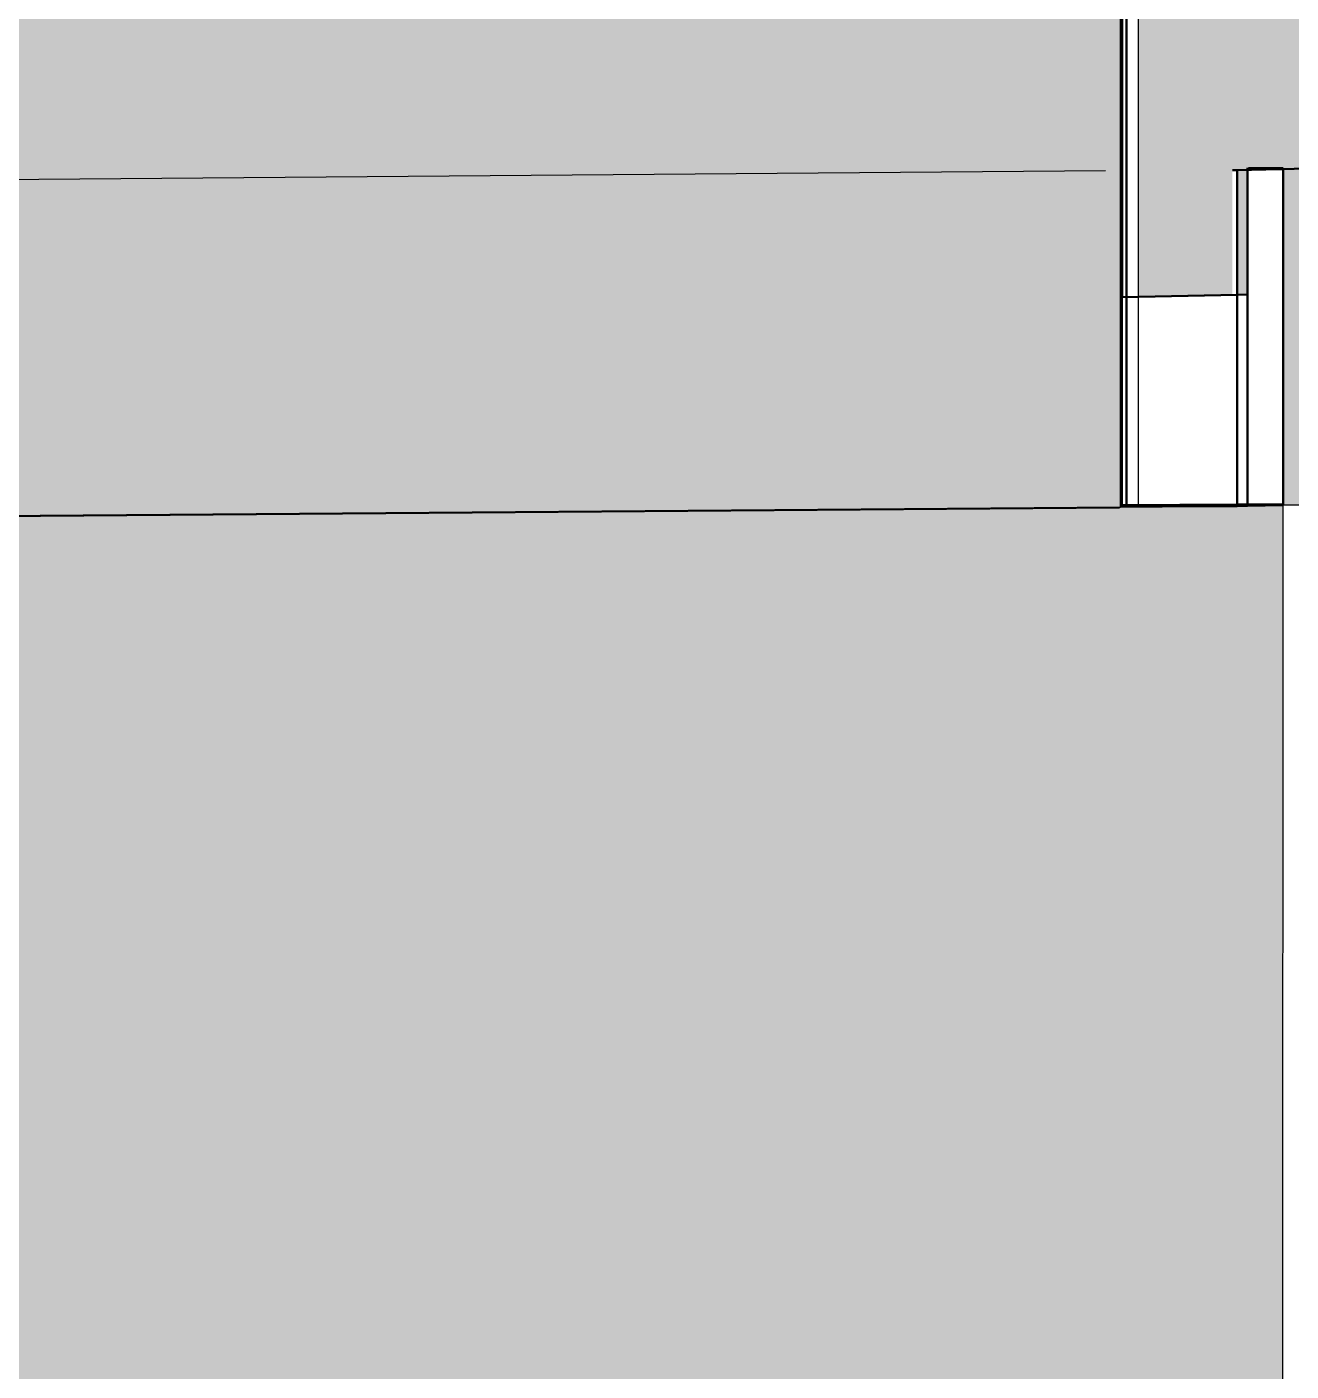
# Model space of a CAD drawing. Header units: metres. Extents: x -1147.3 to -1090.7, y 3.4 to 26.8.
# Drawn here: x -1137.338 to -1135.832, y 20.356 to 21.957 of the extents above; entities that cross this region are included whole.
import ezdxf

# ---------------------------------------------------------------- set-up
doc = ezdxf.new("R2010")
doc.units = ezdxf.units.M
for name, color, linetype, lineweight in [('A-DETL', 7, 'Continuous', 13), ('A-DETL-GENF', 7, 'Continuous', 9), ('A-FLOR', 7, 'Continuous', 50), ('A-GENM', 7, 'Continuous', 35), ('A-WALL', 7, 'Continuous', 50), ('S-BEAM', 7, 'Continuous', 50)]:
    doc.layers.add(name, color=color, linetype=linetype, lineweight=lineweight)

# ---------------------------------------------------------------- blocks, each defined once
blk = doc.blocks.new('BR08_Barrier_Patterm_Side_18 - BR08_Barrier_Patterm_Side_18-5696947-DRG-2873023 - SECTION 2')
at = {"layer": 'A-GENM', "color": 254, "lineweight": 25, "true_color": 0xd4d4d4}
for p, q in [((-1136.0351, 23.4185), (-1136.028, 23.4185)), ((-1136.0338, 23.4182), (-1136.028, 23.4185)), ((-1136.028, 23.4185), (-1136.028, 21.3859)), ((-1136.028, 21.3859), (-1136.0337, 21.3857))]:
    blk.add_line(p, q, dxfattribs=at)
at = {"layer": 'A-GENM', "color": 7, "lineweight": 25, "true_color": 0xefefef}
for p, q in [((-1136.0338, 23.4182), (-1136.0351, 23.4182)), ((-1136.0337, 21.3857), (-1136.0338, 23.4182)), ((-1136.0351, 21.3857), (-1136.0337, 21.3857))]:
    blk.add_line(p, q, dxfattribs=at)
blk = doc.blocks.new('FP_3-DRG-2873023 - SECTION 2')
at = {"layer": 'A-GENM', "color": 254, "lineweight": 18, "true_color": 0xcfcfcf}
for p, q in [((-1136.2489, 21.382), (-1136.2489, 21.3831)), ((-1136.1244, 21.3829), (-1136.1244, 21.3841)), ((-1137.3088, 21.3736), (-1137.3088, 21.3748)), ((-1137.205, 21.3744), (-1137.205, 21.3756)), ((-1137.1612, 21.3747), (-1137.1609, 21.3759)), ((-1137.0428, 21.3757), (-1137.0424, 21.3769)), ((-1136.9467, 21.3765), (-1136.9467, 21.3776)), ((-1136.9467, 21.3764), (-1136.9467, 21.3765)), ((-1136.8957, 21.3768), (-1136.8957, 21.378)), ((-1136.8354, 21.3773), (-1136.8357, 21.3785)), ((-1136.7131, 21.3783), (-1136.7127, 21.3795)), ((-1136.6284, 21.379), (-1136.6284, 21.3801)), ((-1136.4841, 21.3801), (-1136.4839, 21.3813)), ((-1136.3572, 21.3811), (-1136.3572, 21.3823))]:
    blk.add_line(p, q, dxfattribs=at)
blk = doc.blocks.new('BR08_Barrier_Patterm_Side_03 - BR08_Barrier_Patterm_Side_03-5124073-DRG-2873023 - SECTION 2')
at = {"layer": 'A-GENM', "color": 254, "lineweight": 25, "true_color": 0xd4d4d4}
for p, q in [((-1136.0368, 21.3836), (-1139.3012, 21.3578)), ((-1136.0368, 21.3848), (-1136.0368, 21.3836)), ((-1136.0368, 21.3836), (-1136.0367, 21.3836)), ((-1136.0367, 21.3848), (-1136.0367, 21.3836))]:
    blk.add_line(p, q, dxfattribs=at)
blk.add_blockref('FP_3-DRG-2873023 - SECTION 2', (0, 0), dxfattribs=at)
blk = doc.blocks.new('T2DPAA-T2D-C3S-DU-M3D-100304_rvt-1-DRG-2873023 - SECTION 2')
at = {"layer": 'A-GENM', "color": 254, "lineweight": 25, "true_color": 0xd4d4d4}
for name in ['BR08_Barrier_Patterm_Side_18 - BR08_Barrier_Patterm_Side_18-5696947-DRG-2873023 - SECTION 2', 'BR08_Barrier_Patterm_Side_03 - BR08_Barrier_Patterm_Side_03-5124073-DRG-2873023 - SECTION 2']:
    blk.add_blockref(name, (0, 0), dxfattribs=at)
blk = doc.blocks.new('North_Wall - North_Wall-6845343-DRG-2873023 - SECTION 2')
at = {"layer": 'A-WALL'}
for p, q in [((-1136.0186, 23.4332), (-1136.0338, 23.4182)), ((-1135.5974, 23.434), (-1136.0186, 23.4332)), ((-1136.0128, 23.4336), (-1136.0186, 23.4332)), ((-1135.7403, 23.434), (-1136.0128, 23.4336)), ((-1135.5974, 23.434), (-1135.5941, 23.4342)), ((-1135.5821, 23.419), (-1135.5974, 23.434)), ((-1136.0338, 23.4182), (-1136.0337, 21.3857)), ((-1135.5793, 23.4192), (-1135.5821, 23.419)), ((-1135.5821, 21.7926), (-1135.5821, 23.419)), ((-1135.8961, 21.3861), (-1135.8961, 21.786)), ((-1135.5792, 21.7928), (-1135.5821, 21.7926)), ((-1136.0337, 21.3857), (-1135.9018, 21.3859)), ((-1135.8961, 21.3861), (-1135.9018, 21.3859))]:
    blk.add_line(p, q, dxfattribs=at)
at = {"layer": 'A-WALL', "color": 250, "true_color": 0x404040}
for p, q in [((-1136.0133, 23.4331), (-1136.028, 23.4185)), ((-1136.0338, 23.4182), (-1136.028, 23.4185)), ((-1136.028, 23.4182), (-1136.028, 21.3859)), ((-1135.8961, 21.7861), (-1135.9018, 21.7859)), ((-1135.8961, 21.7861), (-1135.7403, 21.7894)), ((-1135.582, 21.7927), (-1135.5792, 21.7928)), ((-1136.028, 21.3859), (-1136.0337, 21.3857)), ((-1136.028, 21.3859), (-1135.8961, 21.3861))]:
    blk.add_line(p, q, dxfattribs=at)
at = {"layer": 'A-WALL', "flags": 128}
for points in [[(-1135.5941, 23.4342), (-1135.667, 23.4341), (-1135.7403, 23.434)], [(-1135.5941, 23.4342), (-1135.5867, 23.4267), (-1135.5793, 23.4192)], [(-1135.5792, 21.7928), (-1135.5792, 22.606), (-1135.5793, 23.4192)]]:
    blk.add_lwpolyline(points, dxfattribs=at)
at = {"layer": 'A-WALL', "color": 250, "true_color": 0x404040, "flags": 128}
blk.add_lwpolyline([(-1135.7403, 21.7894), (-1135.6595, 21.7911), (-1135.582, 21.7927)], dxfattribs=at)
blk = doc.blocks.new('03_SFR_ACS_Abutment_BR08_Retaining wall CS - ABUTMENT EAST_BR8_1-7988247-DRG-2873023 - SECTION 2')
at = {"layer": 'S-BEAM', "lineweight": 25, "true_color": 0xc0c0c0}
blk.add_hatch(color=9, dxfattribs=at).paths.add_polyline_path([(-1145.8229, 20.1101), (-1135.8419, 20.1868), (-1135.8415, 21.3868), (-1136.0535, 21.3847), (-1145.8229, 21.3073), (-1145.8229, 20.5146)])
at = {"layer": 'S-BEAM', "color": 250, "lineweight": 25, "true_color": 0x404040}
for p, q in [((-1136.0351, 21.3853), (-1135.9855, 21.3857)), ((-1135.8961, 21.3864), (-1135.857, 21.3867))]:
    blk.add_line(p, q, dxfattribs=at)
at = {"layer": 'S-BEAM', "color": 8, "lineweight": 25, "true_color": 0x6f6f6f}
blk.add_line((-1135.9855, 21.3857), (-1135.8961, 21.3864), dxfattribs=at)
at = {"layer": 'S-BEAM', "lineweight": 25}
for p in [(-1135.857, 21.3867), (-1135.8419, 20.1868)]:
    blk.add_line(p, (-1135.8415, 21.3868), dxfattribs=at)

msp = doc.modelspace()

# ---------------------------------------------------------------- hatches: boundary and pattern name
at = {"layer": 'A-DETL-GENF', "true_color": 0xc0c0c0}
msp.add_hatch(color=9, dxfattribs=at).paths.add_polyline_path([(-1145.8409, 21.3073), (-1136.0351, 21.3853), (-1136.0351, 23.4305), (-1145.8409, 23.2172), (-1145.8409, 21.3418)])
h = msp.add_hatch(color=9, dxfattribs=at)
h.paths.add_polyline_path([(-1135.8415, 21.3873), (-1135.8224, 21.3873), (-1135.8224, 21.5945), (-1135.7338, 21.5964), (-1135.7338, 21.7873), (-1134.389, 21.8117), (-1134.3896, 22.213), (-1134.6991, 23.429), (-1135.589, 23.429), (-1135.5793, 23.4186), (-1135.5792, 21.7928), (-1135.5821, 21.7926), (-1135.5826, 23.4194), (-1135.5929, 23.429), (-1136.0137, 23.429), (-1136.0137, 21.635), (-1135.9018, 21.6375), (-1135.9018, 21.7859), (-1135.8961, 21.7859), (-1135.8961, 21.6376), (-1135.8838, 21.6381), (-1135.8834, 21.7866), (-1135.8829, 21.7878), (-1135.8829, 21.7882), (-1135.8415, 21.7889), (-1135.8415, 21.5097)])
h.paths.add_polyline_path([(-1135.589, 22.1633), (-1135.589, 22.1633), (-1135.589, 22.1702)])
h.paths.add_polyline_path([(-1135.6661, 22.2978), (-1135.6661, 22.2978), (-1135.6664, 22.3024)])
h.paths.add_polyline_path([(-1135.7423, 22.4254), (-1135.7423, 22.4254), (-1135.7423, 22.4298)])
h.paths.add_polyline_path([(-1135.5147, 22.8844), (-1135.5147, 22.8844), (-1135.5147, 22.8852)])
h.paths.add_polyline_path([(-1135.5882, 23.0242), (-1135.5882, 23.0242), (-1135.5882, 23.0305)])
h.paths.add_polyline_path([(-1135.6512, 23.0981), (-1135.6512, 23.0981), (-1135.6514, 23.1051)])
h.paths.add_polyline_path([(-1135.6777, 23.3803), (-1135.6777, 23.3803), (-1135.6777, 23.3902)])
h.paths.add_polyline_path([(-1135.6512, 23.4219), (-1135.6512, 23.4219), (-1135.6519, 23.4219)])
h.paths.add_polyline_path([(-1135.6302, 23.4219), (-1135.6302, 23.4219), (-1135.6302, 23.4273)])
h.paths.add_polyline_path([(-1135.5883, 23.4219), (-1135.5883, 23.4219), (-1135.5874, 23.4219)])
h.paths.add_polyline_path([(-1135.5802, 23.4219), (-1135.5802, 23.4219), (-1135.5794, 23.4219)])

# ---------------------------------------------------------------- linework, layer by layer
at = {"layer": 'A-DETL', "lineweight": 35}
for p, q in [((-1136.0351, 21.3848), (-1136.0351, 23.4305)), ((-1145.8409, 21.3073), (-1136.0351, 21.3848))]:
    msp.add_line(p, q, dxfattribs=at)
at = {"layer": 'A-DETL', "lineweight": 25}
for p, q in [((-1136.0137, 21.3873), (-1136.0137, 23.429)), ((-1136.0532, 21.7852), (-1145.8409, 21.7071)), ((-1135.7338, 21.3873), (-1136.0137, 21.3873))]:
    msp.add_line(p, q, dxfattribs=at)
at = {"layer": 'A-FLOR', "color": 250, "true_color": 0x404040}
for p, q in [((-1136.0331, 23.4157), (-1136.0331, 21.6347)), ((-1135.8839, 21.7862), (-1135.8839, 21.7889)), ((-1135.8838, 21.7862), (-1135.8829, 21.7871)), ((-1135.8829, 21.7889), (-1135.8829, 21.7871)), ((-1135.8961, 21.6377), (-1136.0331, 21.6347)), ((-1136.0331, 21.6347), (-1136.0328, 21.6346)), ((-1136.0328, 21.6346), (-1135.8961, 21.6376))]:
    msp.add_line(p, q, dxfattribs=at)
at = {"layer": 'A-FLOR'}
for p, q in [((-1135.8839, 21.6379), (-1135.8839, 21.7862)), ((-1135.8838, 21.6378), (-1135.8838, 21.7862)), ((-1135.8839, 21.6379), (-1135.8961, 21.6377)), ((-1135.8961, 21.6376), (-1135.884, 21.6378)), ((-1135.8838, 21.6378), (-1135.8839, 21.6379))]:
    msp.add_line(p, q, dxfattribs=at)
at = {"layer": 'S-BEAM'}
for p, q in [((-1136.0338, 21.787), (-1136.0351, 21.787)), ((-1136.0351, 21.785), (-1136.0338, 21.785)), ((-1135.8839, 21.7862), (-1135.8415, 21.787)), ((-1135.8415, 21.787), (-1135.8415, 21.387)), ((-1135.884, 21.6379), (-1135.884, 21.3862)), ((-1135.9357, 21.3858), (-1136.0351, 21.385)), ((-1135.884, 21.3862), (-1135.8961, 21.3861)), ((-1135.8415, 21.387), (-1135.884, 21.3862))]:
    msp.add_line(p, q, dxfattribs=at)
at = {"layer": 'S-BEAM', "color": 250, "true_color": 0x404040}
for p, q in [((-1136.0331, 21.787), (-1136.0338, 21.787)), ((-1136.0338, 21.785), (-1136.0331, 21.785)), ((-1135.8415, 21.7885), (-1135.8829, 21.7882)), ((-1135.8415, 21.7871), (-1135.8415, 21.7885)), ((-1135.8415, 21.787), (-1135.8415, 21.3885)), ((-1136.0351, 21.387), (-1136.0337, 21.387)), ((-1135.8961, 21.3861), (-1135.9357, 21.3858)), ((-1135.8961, 21.3881), (-1135.8415, 21.3885)), ((-1135.8415, 21.3885), (-1135.8415, 21.387))]:
    msp.add_line(p, q, dxfattribs=at)
at = {"layer": 'S-BEAM', "color": 8, "true_color": 0x6f6f6f}
for p, q in [((-1135.8415, 21.7885), (-1135.8415, 21.7871)), ((-1136.0333, 21.387), (-1135.8961, 21.3881))]:
    msp.add_line(p, q, dxfattribs=at)

# ---------------------------------------------------------------- block references
at = {"lineweight": 5}
msp.add_blockref('T2DPAA-T2D-C3S-DU-M3D-100304_rvt-1-DRG-2873023 - SECTION 2', (0, 0), dxfattribs=at)
at = {"layer": 'A-WALL'}
msp.add_blockref('North_Wall - North_Wall-6845343-DRG-2873023 - SECTION 2', (0, 0), dxfattribs=at)
at = {"layer": 'S-BEAM', "lineweight": 25}
msp.add_blockref('03_SFR_ACS_Abutment_BR08_Retaining wall CS - ABUTMENT EAST_BR8_1-7988247-DRG-2873023 - SECTION 2', (0, 0), dxfattribs=at)

doc.saveas('drawing.dxf')
